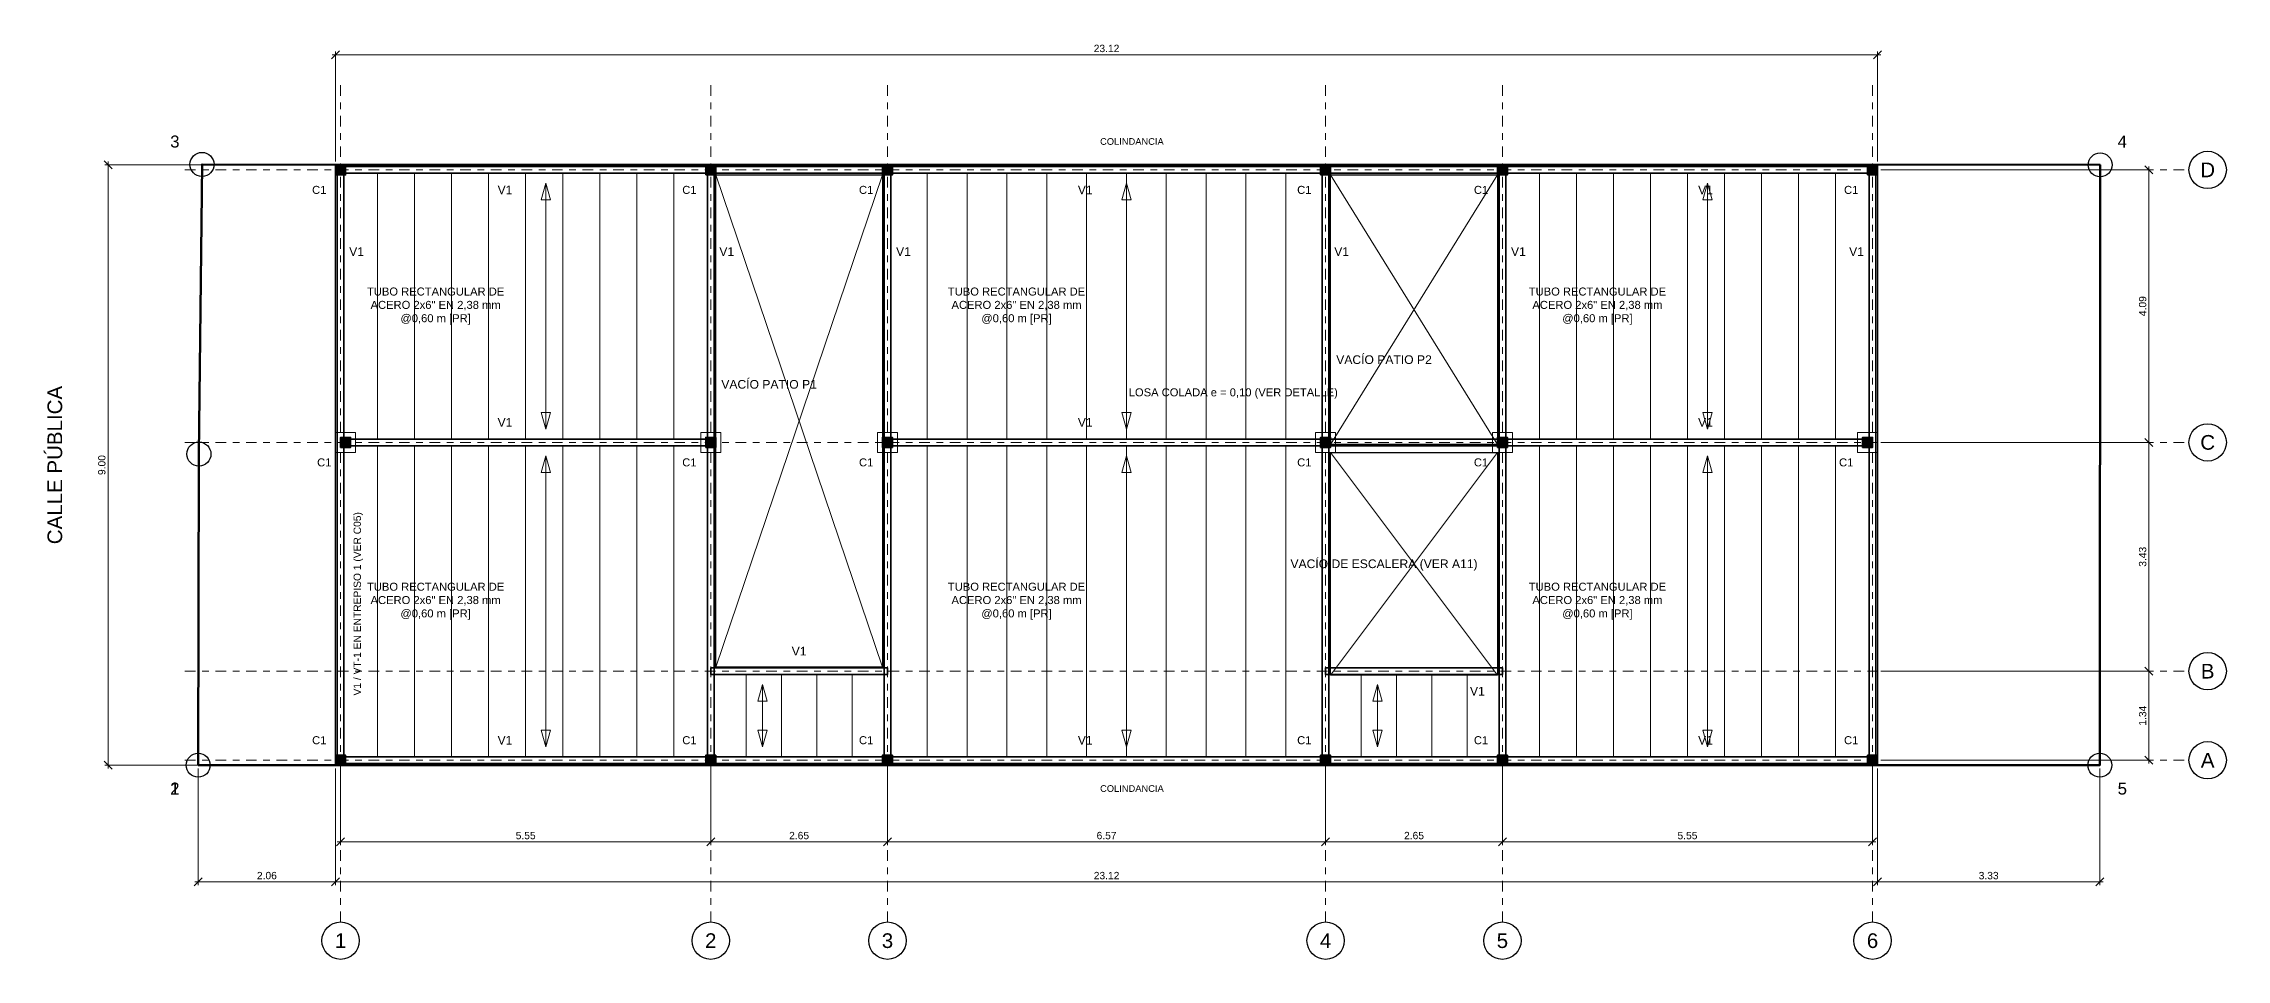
# Model space of a CAD drawing. Header units: metres. Extents: x -2.3 to 61.7, y -2.9 to 10.8.
# Drawn here: x -2.32 to 30.41, y -2.91 to 10.82 of the extents above; entities that cross this region are included whole.
import ezdxf
from ezdxf.enums import TextEntityAlignment as Align

# ---------------------------------------------------------------- set-up
doc = ezdxf.new("R2010")
doc.units = ezdxf.units.M
doc.linetypes.add('CENTER', pattern=[5.08, 3.175, -0.635, 0.635, -0.635])
doc.linetypes.add('DASHED', pattern=[1.524, 1.27, -0.254])
for name, color, linetype, lineweight in [('A-COTA-50', 7, 'Continuous', 18), ('A-EJES', 8, 'CENTER', 13), ('A-EJES-TXT', 7, 'Continuous', 25), ('A-ESPACIOS', 7, 'Continuous', 25), ('A-TXT-50', 7, 'Continuous', 18), ('E-COLUMNA', 7, 'Continuous', 35), ('E-FORRO', 8, 'DASHED', 13), ('E-LOSA', 7, 'Continuous', 25), ('E-TXT', 7, 'Continuous', 18), ('E-VACIO', 8, 'Continuous', 13), ('E-VIGA', 7, 'Continuous', 35), ('E-VIGUETA', 7, 'Continuous', 18), ('T-LINDERO', 7, 'Continuous', 50), ('T-VERTICE', 7, 'Continuous', 25)]:
    doc.layers.add(name, color=color, linetype=linetype, lineweight=lineweight)
doc.styles.add('ARIAL', font='arial.ttf')
doc.dimstyles.new('COTA-50', dxfattribs={"dimtxt": 0.11, "dimasz": 0.06, "dimexe": 0.05, "dimexo": 0.05, "dimgap": 0.04, "dimtad": 1, "dimzin": 0, "dimdsep": 46, "dimtxsty": 'ARIAL', "dimtsz": 0.06, "dimcen": 2.5, "dimdle": 0.05, "dimclrd": 7, "dimclre": 7, "dimclrt": 7, "dimazin": 3, "dimtfac": 1, "dimtmove": 0, "dimatfit": 3, "dimlwd": 18, "dimlwe": 13})

# ---------------------------------------------------------------- blocks, each defined once
blk = doc.blocks.new('_OBLIQUE')
at = {"color": 0, "linetype": 'BYBLOCK'}
blk.add_line((-0.5, -0.5), (0.5, 0.5), dxfattribs=at)
blk = doc.blocks.new('*D9')
at = {"color": 7, "lineweight": 13}
for p, q in [((25.23, 1.41), (29.3, 1.41)), ((25.23, 0.075), (29.3, 0.075))]:
    blk.add_line(p, q, dxfattribs=at)
at = {"color": 7, "lineweight": 18}
blk.add_line((29.25, 0.025), (29.25, 1.46), dxfattribs=at)
at = {"layer": 'Defpoints'}
for p in [(25.18, 1.41), (25.18, 0.075), (29.25, 0.075)]:
    blk.add_point(p, dxfattribs=at)
at = {"layer": 'A-COTA-50', "color": 7, "xscale": 0.12, "yscale": 0.12, "rotation": 90}
for p in [(29.25, 1.41), (29.25, 0.075)]:
    blk.add_blockref('_OBLIQUE', p, dxfattribs=at)
at = {"layer": 'A-COTA-50', "color": 7, "insert": (29.155, 0.7425), "char_height": 0.11, "attachment_point": 5, "rotation": 90, "style": 'ARIAL'}
blk.add_mtext('1.34', dxfattribs=at)

msp = doc.modelspace()

# ---------------------------------------------------------------- hatches: boundary and pattern name
at = {"layer": 'E-COLUMNA'}
for points in [[(2.06, 8.85), (2.06, 9), (2.21, 9), (2.21, 8.85)], [(7.61, 8.85), (7.61, 9), (7.76, 9), (7.76, 8.85)], [(10.26, 8.85), (10.26, 9), (10.41, 9), (10.41, 8.85)], [(16.83, 8.85), (16.83, 9), (16.98, 9), (16.98, 8.85)], [(19.48, 8.85), (19.48, 9), (19.63, 9), (19.63, 8.85)], [(25.03, 8.85), (25.03, 9), (25.18, 9), (25.18, 8.85)], [(2.135, 4.765), (2.135, 4.915), (2.285, 4.915), (2.285, 4.765)], [(7.61, 4.765), (7.61, 4.915), (7.76, 4.915), (7.76, 4.765)], [(10.26, 4.765), (10.26, 4.915), (10.41, 4.915), (10.41, 4.765)], [(16.83, 4.765), (16.83, 4.915), (16.98, 4.915), (16.98, 4.765)], [(19.48, 4.765), (19.48, 4.915), (19.63, 4.915), (19.63, 4.765)], [(24.955, 4.765), (24.955, 4.915), (25.105, 4.915), (25.105, 4.765)], [(2.06, 0), (2.06, 0.15), (2.21, 0.15), (2.21, 0)], [(7.61, 0), (7.61, 0.15), (7.76, 0.15), (7.76, 0)], [(10.26, 0), (10.26, 0.15), (10.41, 0.15), (10.41, 0)], [(16.83, 0), (16.83, 0.15), (16.98, 0.15), (16.98, 0)], [(19.48, 0), (19.48, 0.15), (19.63, 0.15), (19.63, 0)], [(25.03, 0), (25.03, 0.15), (25.18, 0.15), (25.18, 0)]]:
    msp.add_hatch(color=7, dxfattribs=at).paths.add_polyline_path(points)

# ---------------------------------------------------------------- linework, layer by layer
at = {"layer": 'A-EJES', "ltscale": 0.05}
for p, q in [((2.135, -2.35), (2.135, 10.2)), ((7.685, -2.35), (7.685, 10.2)), ((10.335, -2.35), (10.335, 10.2)), ((16.905, -2.35), (16.905, 10.2)), ((19.555, -2.35), (19.555, 10.2)), ((25.105, -2.35), (25.105, 10.2)), ((-0.2, 8.925), (29.85, 8.925)), ((-0.2, 4.84), (29.85, 4.84)), ((-0.2, 1.41), (29.85, 1.41)), ((-0.2, 0.075), (29.85, 0.075))]:
    msp.add_line(p, q, dxfattribs=at)
at = {"layer": 'A-EJES-TXT'}
for centre in [(30.13, 8.925), (30.13, 4.84), (30.13, 1.41), (30.13, 0.075), (2.135, -2.63), (7.685, -2.63), (10.335, -2.63), (16.905, -2.63), (19.555, -2.63), (25.105, -2.63)]:
    msp.add_circle(centre, 0.28, dxfattribs=at)
at = {"layer": 'E-COLUMNA'}
for points in [[(2.06, 8.85), (2.06, 9), (2.21, 9), (2.21, 8.85)], [(7.61, 8.85), (7.61, 9), (7.76, 9), (7.76, 8.85)], [(10.26, 8.85), (10.26, 9), (10.41, 9), (10.41, 8.85)], [(16.83, 8.85), (16.83, 9), (16.98, 9), (16.98, 8.85)], [(19.48, 8.85), (19.48, 9), (19.63, 9), (19.63, 8.85)], [(25.03, 8.85), (25.03, 9), (25.18, 9), (25.18, 8.85)], [(2.135, 4.765), (2.135, 4.915), (2.285, 4.915), (2.285, 4.765)], [(7.61, 4.765), (7.61, 4.915), (7.76, 4.915), (7.76, 4.765)], [(10.26, 4.765), (10.26, 4.915), (10.41, 4.915), (10.41, 4.765)], [(16.83, 4.765), (16.83, 4.915), (16.98, 4.915), (16.98, 4.765)], [(19.48, 4.765), (19.48, 4.915), (19.63, 4.915), (19.63, 4.765)], [(24.955, 4.765), (24.955, 4.915), (25.105, 4.915), (25.105, 4.765)], [(2.06, 0), (2.06, 0.15), (2.21, 0.15), (2.21, 0)], [(7.61, 0), (7.61, 0.15), (7.76, 0.15), (7.76, 0)], [(10.26, 0), (10.26, 0.15), (10.41, 0.15), (10.41, 0)], [(16.83, 0), (16.83, 0.15), (16.98, 0.15), (16.98, 0)], [(19.48, 0), (19.48, 0.15), (19.63, 0.15), (19.63, 0)], [(25.03, 0), (25.03, 0.15), (25.18, 0.15), (25.18, 0)]]:
    msp.add_lwpolyline(points, close=True, dxfattribs=at)
at = {"layer": 'E-FORRO'}
for points in [[(2.06, 4.69), (2.06, 4.99), (2.36, 4.99), (2.36, 4.69)], [(7.535, 4.69), (7.535, 4.99), (7.835, 4.99), (7.835, 4.69)], [(10.185, 4.69), (10.185, 4.99), (10.485, 4.99), (10.485, 4.69)], [(16.755, 4.69), (16.755, 4.99), (17.055, 4.99), (17.055, 4.69)], [(19.405, 4.69), (19.405, 4.99), (19.705, 4.99), (19.705, 4.69)], [(24.88, 4.69), (24.88, 4.99), (25.18, 4.99), (25.18, 4.69)]]:
    msp.add_lwpolyline(points, close=True, dxfattribs=at)
at = {"layer": 'E-LOSA'}
for points in [[(2.06, 0), (2.06, 9), (25.18, 9), (25.18, 0)], [(7.76, 1.47), (7.76, 8.85), (10.26, 8.85), (10.26, 1.47)], [(16.98, 4.81), (16.98, 8.85), (19.48, 8.85), (19.48, 4.81)], [(16.98, 1.35), (16.98, 4.69), (19.48, 4.69), (19.48, 1.35)]]:
    msp.add_lwpolyline(points, close=True, dxfattribs=at)
at = {"layer": 'E-TXT'}
for p, q in [((5.21, 5.04), (5.21, 8.725)), ((13.92, 5.04), (13.92, 8.725)), ((22.63, 5.04), (22.63, 8.725)), ((5.21, 0.275), (5.21, 4.64)), ((13.92, 0.275), (13.92, 4.64)), ((22.63, 0.275), (22.63, 4.64)), ((8.46, 0.275), (8.46, 1.21)), ((17.68, 0.275), (17.68, 1.21))]:
    msp.add_line(p, q, dxfattribs=at)
for points in [[(5.21, 8.725), (5.14, 8.475), (5.28, 8.475)], [(13.92, 8.725), (13.85, 8.475), (13.99, 8.475)], [(22.63, 8.725), (22.56, 8.475), (22.7, 8.475)], [(5.21, 5.04), (5.14, 5.29), (5.28, 5.29)], [(13.92, 5.04), (13.85, 5.29), (13.99, 5.29)], [(22.63, 5.04), (22.56, 5.29), (22.7, 5.29)], [(5.21, 4.64), (5.14, 4.39), (5.28, 4.39)], [(13.92, 4.64), (13.85, 4.39), (13.99, 4.39)], [(22.63, 4.64), (22.56, 4.39), (22.7, 4.39)], [(8.46, 1.21), (8.39, 0.96), (8.53, 0.96)], [(17.68, 1.21), (17.61, 0.96), (17.75, 0.96)], [(5.21, 0.275), (5.14, 0.525), (5.28, 0.525)], [(8.46, 0.275), (8.39, 0.525), (8.53, 0.525)], [(13.92, 0.275), (13.85, 0.525), (13.99, 0.525)], [(17.68, 0.275), (17.61, 0.525), (17.75, 0.525)], [(22.63, 0.275), (22.56, 0.525), (22.7, 0.525)]]:
    msp.add_lwpolyline(points, close=True, dxfattribs=at)
at = {"layer": 'E-VACIO'}
for p, q in [((7.76, 1.47), (10.26, 8.85)), ((7.76, 8.85), (10.26, 1.47)), ((16.98, 4.81), (19.48, 8.85)), ((16.98, 8.85), (19.48, 4.81)), ((16.98, 1.35), (19.48, 4.69)), ((16.98, 4.69), (19.48, 1.35))]:
    msp.add_line(p, q, dxfattribs=at)
at = {"layer": 'E-VIGA'}
for points in [[(2.085, 0.075), (2.085, 8.925), (2.185, 8.925), (2.185, 0.075)], [(2.135, 8.875), (2.135, 8.975), (25.105, 8.975), (25.105, 8.875)], [(7.635, 0.075), (7.635, 8.925), (7.735, 8.925), (7.735, 0.075)], [(10.285, 0.075), (10.285, 8.925), (10.385, 8.925), (10.385, 0.075)], [(16.855, 0.075), (16.855, 8.925), (16.955, 8.925), (16.955, 0.075)], [(19.505, 0.075), (19.505, 8.925), (19.605, 8.925), (19.605, 0.075)], [(25.055, 0.075), (25.055, 8.925), (25.155, 8.925), (25.155, 0.075)], [(2.135, 4.79), (2.135, 4.89), (7.685, 4.89), (7.685, 4.79)], [(10.335, 4.79), (10.335, 4.89), (25.105, 4.89), (25.105, 4.79)], [(7.685, 1.36), (7.685, 1.46), (10.335, 1.46), (10.335, 1.36)], [(16.905, 1.36), (16.905, 1.46), (19.555, 1.46), (19.555, 1.36)], [(2.135, 0.025), (2.135, 0.125), (25.105, 0.125), (25.105, 0.025)]]:
    msp.add_lwpolyline(points, close=True, dxfattribs=at)
at = {"layer": 'E-VIGUETA'}
for p, q in [((2.69, 4.89), (2.69, 8.875)), ((3.245, 4.89), (3.245, 8.875)), ((3.8, 4.89), (3.8, 8.875)), ((4.355, 4.89), (4.355, 8.875)), ((4.91, 4.89), (4.91, 8.875)), ((5.465, 4.89), (5.465, 8.875)), ((6.02, 4.89), (6.02, 8.875)), ((6.575, 4.89), (6.575, 8.875)), ((7.13, 4.89), (7.13, 8.875)), ((10.932, 4.89), (10.932, 8.875)), ((11.53, 4.89), (11.53, 8.875)), ((12.127, 4.89), (12.127, 8.875)), ((12.724, 4.89), (12.724, 8.875)), ((13.321, 4.89), (13.321, 8.875)), ((13.919, 4.89), (13.919, 8.875)), ((14.516, 4.89), (14.516, 8.875)), ((15.113, 4.89), (15.113, 8.875)), ((15.71, 4.89), (15.71, 8.875)), ((16.308, 4.89), (16.308, 8.875)), ((20.11, 4.89), (20.11, 8.875)), ((20.665, 4.89), (20.665, 8.875)), ((21.22, 4.89), (21.22, 8.875)), ((21.775, 4.89), (21.775, 8.875)), ((22.33, 4.89), (22.33, 8.875)), ((22.885, 4.89), (22.885, 8.875)), ((23.44, 4.89), (23.44, 8.875)), ((23.995, 4.89), (23.995, 8.875)), ((24.55, 4.89), (24.55, 8.875)), ((2.69, 0.125), (2.69, 4.79)), ((3.245, 0.125), (3.245, 4.79)), ((3.8, 0.125), (3.8, 4.79)), ((4.355, 0.125), (4.355, 4.79)), ((4.91, 0.125), (4.91, 4.79)), ((5.465, 0.125), (5.465, 4.79)), ((6.02, 0.125), (6.02, 4.79)), ((6.575, 0.125), (6.575, 4.79)), ((7.13, 0.125), (7.13, 4.79)), ((10.932, 0.125), (10.932, 4.79)), ((11.53, 0.125), (11.53, 4.79)), ((12.127, 0.125), (12.127, 4.79)), ((12.724, 0.125), (12.724, 4.79)), ((13.321, 0.125), (13.321, 4.79)), ((13.919, 0.125), (13.919, 4.79)), ((14.516, 0.125), (14.516, 4.79)), ((15.113, 0.125), (15.113, 4.79)), ((15.71, 0.125), (15.71, 4.79)), ((16.308, 0.125), (16.308, 4.79)), ((20.11, 0.125), (20.11, 4.79)), ((20.665, 0.125), (20.665, 4.79)), ((21.22, 0.125), (21.22, 4.79)), ((21.775, 0.125), (21.775, 4.79)), ((22.33, 0.125), (22.33, 4.79)), ((22.885, 0.125), (22.885, 4.79)), ((23.44, 0.125), (23.44, 4.79)), ((23.995, 0.125), (23.995, 4.79)), ((24.55, 0.125), (24.55, 4.79)), ((8.215, 0.125), (8.215, 1.36)), ((8.745, 0.125), (8.745, 1.36)), ((9.275, 0.125), (9.275, 1.36)), ((9.805, 0.125), (9.805, 1.36)), ((17.435, 0.125), (17.435, 1.36)), ((17.965, 0.125), (17.965, 1.36)), ((18.495, 0.125), (18.495, 1.36)), ((19.025, 0.125), (19.025, 1.36))]:
    msp.add_line(p, q, dxfattribs=at)
at = {"layer": 'T-LINDERO'}
msp.add_lwpolyline([(0, 0), (0.011, 4.665), (0.057, 9.007), (28.518, 9), (28.512, 0)], close=True, dxfattribs=at)
at = {"layer": 'T-VERTICE'}
for centre in [(0.057, 9.007), (28.518, 9), (0.011, 4.665), (0, 0), (28.512, 0)]:
    msp.add_circle(centre, 0.18, dxfattribs=at)

# ---------------------------------------------------------------- texts
at = {"layer": 'A-EJES-TXT', "style": 'ARIAL'}
for s, p in [('D', (30.13, 8.925)), ('C', (30.13, 4.84)), ('B', (30.13, 1.41)), ('A', (30.13, 0.075)), ('1', (2.135, -2.63)), ('2', (7.685, -2.63)), ('3', (10.335, -2.63)), ('4', (16.905, -2.63)), ('5', (19.555, -2.63)), ('6', (25.105, -2.63))]:
    msp.add_text(s, height=0.22, dxfattribs=at).set_placement(p, align=Align.MIDDLE_CENTER)
at = {"layer": 'A-ESPACIOS', "style": 'ARIAL'}
msp.add_text('CALLE PÚBLICA', height=0.22, rotation=90, dxfattribs=at).set_placement((-2.15, 4.5), align=Align.MIDDLE_CENTER)
at = {"layer": 'A-TXT-50', "char_height": 0.1, "width": 6, "attachment_point": 5, "style": 'ARIAL'}
for insert in [(14, 9.35), (14, -0.35)]:
    msp.add_mtext('COLINDANCIA', dxfattribs=dict(at, insert=insert))
at = {"layer": 'E-TXT', "style": 'ARIAL'}
for s, height, p in [('C1', 0.12, (1.815, 8.625)), ('V1', 0.13, (4.6, 8.625)), ('C1', 0.12, (7.365, 8.625)), ('C1', 0.12, (10.015, 8.625)), ('V1', 0.13, (13.3, 8.625)), ('C1', 0.12, (16.585, 8.625)), ('C1', 0.12, (19.235, 8.625)), ('V1', 0.13, (22.6, 8.625)), ('C1', 0.12, (24.785, 8.625)), ('V1', 0.13, (2.375, 7.7)), ('V1', 0.13, (7.925, 7.7)), ('V1', 0.13, (10.575, 7.7)), ('V1', 0.13, (17.145, 7.7)), ('V1', 0.13, (19.795, 7.7)), ('V1', 0.13, (24.865, 7.7)), ('VACÍO PATIO P2', 0.13, (17.78, 6.08)), ('VACÍO PATIO P1', 0.13, (8.56, 5.71)), ('LOSA COLADA e = 0,10 (VER DETALLE)', 0.12, (15.52, 5.59)), ('V1', 0.13, (4.6, 5.14)), ('V1', 0.13, (13.3, 5.14)), ('V1', 0.13, (22.6, 5.14)), ('C1', 0.12, (1.89, 4.54)), ('C1', 0.12, (7.365, 4.54)), ('C1', 0.12, (10.015, 4.54)), ('C1', 0.12, (16.585, 4.54)), ('C1', 0.12, (19.235, 4.54)), ('C1', 0.12, (24.71, 4.54)), ('VACÍO DE ESCALERA (VER A11)', 0.13, (17.78, 3.02)), ('V1', 0.13, (9.01, 1.71)), ('V1', 0.13, (19.18, 1.11)), ('C1', 0.12, (1.815, 0.375)), ('V1', 0.13, (4.6, 0.375)), ('C1', 0.12, (7.365, 0.375)), ('C1', 0.12, (10.015, 0.375)), ('V1', 0.13, (13.3, 0.375)), ('C1', 0.12, (16.585, 0.375)), ('C1', 0.12, (19.235, 0.375)), ('V1', 0.13, (22.6, 0.375)), ('C1', 0.12, (24.785, 0.375))]:
    msp.add_text(s, height=height, dxfattribs=at).set_placement(p, align=Align.MIDDLE_CENTER)
msp.add_text('V1 / VT-1 EN ENTREPISO 1 (VER C05)', height=0.11, rotation=90, dxfattribs=at).set_placement((2.385, 2.42), align=Align.MIDDLE_CENTER)
at = {"layer": 'E-TXT', "char_height": 0.12, "width": 2.6, "attachment_point": 5, "style": 'ARIAL'}
for insert in [(3.56, 6.883), (12.27, 6.883), (20.98, 6.883), (3.56, 2.458), (12.27, 2.458), (20.98, 2.458)]:
    msp.add_mtext('TUBO RECTANGULAR DE\\PACERO 2x6" EN 2,38 mm\\P@0,60 m [PR]', dxfattribs=dict(at, insert=insert))
at = {"layer": 'T-VERTICE', "style": 'ARIAL'}
for s, p in [('3', (-0.35, 9.35)), ('4', (28.85, 9.35)), ('2', (-0.35, -0.35)), ('1', (-0.35, -0.35)), ('5', (28.85, -0.35))]:
    msp.add_text(s, height=0.18, dxfattribs=at).set_placement(p, align=Align.MIDDLE_CENTER)

# ---------------------------------------------------------------- dimensions: what is measured, and where the dimension line sits
at = {"layer": 'A-COTA-50'}
for base, p1, p2 in [((2.06, 10.65), (2.06, 9), (25.18, 9)), ((0, -1.75), (0, 0), (2.06, 0)), ((2.06, -1.75), (2.06, 0), (25.18, 0)), ((2.135, -1.15), (2.135, 0.075), (7.685, 0.075)), ((7.685, -1.15), (7.685, 0.075), (10.335, 0.075)), ((10.335, -1.15), (10.335, 0.075), (16.905, 0.075)), ((16.905, -1.15), (16.905, 0.075), (19.555, 0.075)), ((19.555, -1.15), (19.555, 0.075), (25.105, 0.075)), ((25.18, -1.75), (25.18, 0), (28.512, 0))]:
    msp.add_linear_dim(base=base, p1=p1, p2=p2, dimstyle='COTA-50', dxfattribs=at).render()
for base, p1, p2 in [((-1.35, 0), (2.06, 0), (2.06, 9)), ((29.25, 4.84), (25.18, 4.84), (25.18, 8.925)), ((29.25, 1.41), (25.18, 1.41), (25.18, 4.84))]:
    msp.add_linear_dim(base=base, p1=p1, p2=p2, angle=90, dimstyle='COTA-50', dxfattribs=at).render()
dim = msp.add_linear_dim(base=(29.25, 0.075), p1=(25.18, 0.075), p2=(25.18, 1.41), angle=90, dimstyle='COTA-50', dxfattribs=at)
dim.commit()
dim.dimension.update_dxf_attribs({"geometry": '*D9', "text_midpoint": (29.155, 0.7425)})

doc.saveas('drawing.dxf')
